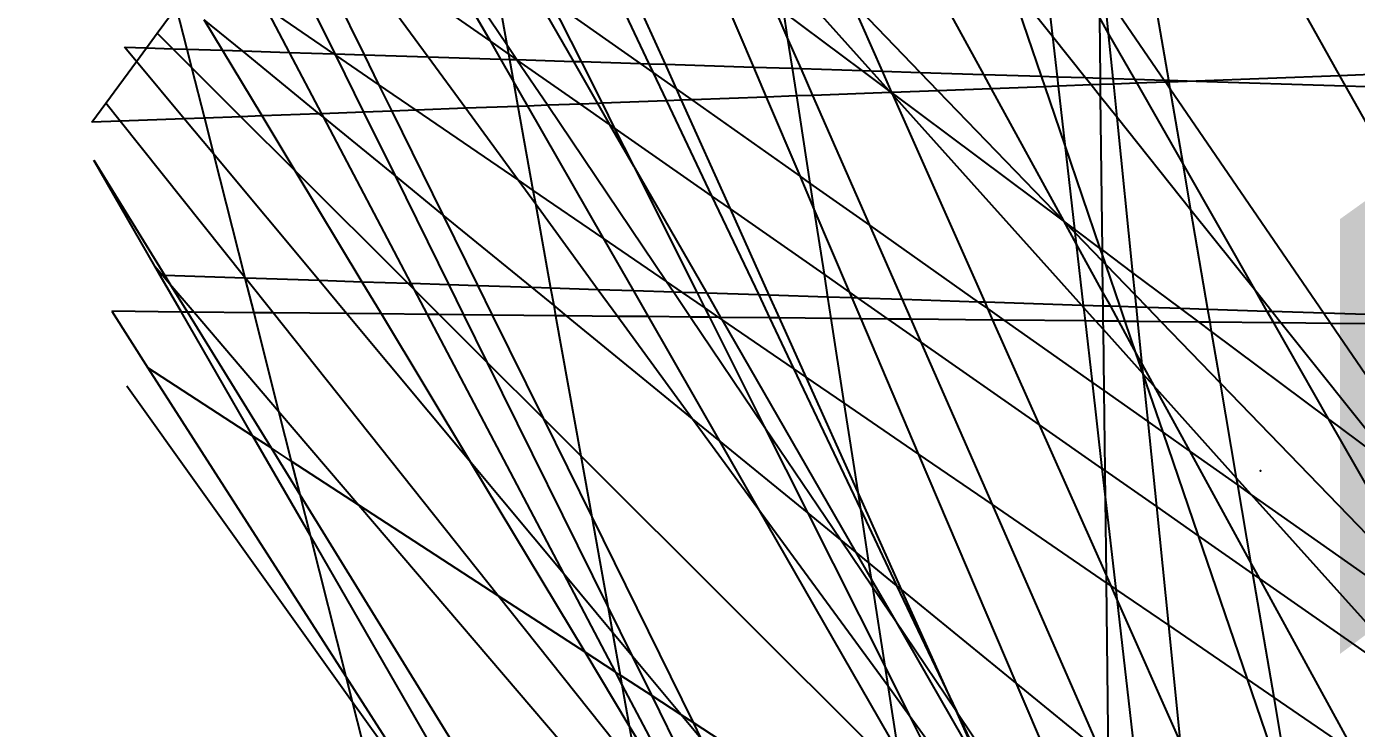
# Model space of a CAD drawing. Header units: metres. Extents: x 0 to 1324930, y 0 to 1631912.
# Drawn here: x 253720.43 to 253725.97, y 1630721.11 to 1630724.03 of the extents above; entities that cross this region are included whole.
import ezdxf
from ezdxf.enums import TextEntityAlignment as Align

# ---------------------------------------------------------------- set-up
doc = ezdxf.new("R2010")
doc.units = ezdxf.units.M
doc.header["$MEASUREMENT"] = 0
doc.layers.add('limites_parcelles', color=7, linetype='Continuous')
doc.layers.add('toponymie', color=7, linetype='Continuous')
for name, color, linetype, lineweight in [('Numero_TF', 7, 'Continuous', 0), ('TopoAlt', 3, 'Continuous', 0), ('TopoMat', 4, 'Continuous', 0)]:
    doc.layers.add(name, color=color, linetype=linetype, lineweight=lineweight)
doc.styles.get("Standard").update_dxf_attribs({"font": 'txt.shx'})
doc.styles.add('Style-Arial', font='arial.ttf')

# ---------------------------------------------------------------- blocks, each defined once
blk = doc.blocks.new('TCPOINT_108')
at = {"color": 0}
blk.add_point((0, 0), dxfattribs=at)
at = {"layer": 'TopoAlt'}
blk.add_attdef('ALT', text='', height=0.00762, dxfattribs=at).set_placement((0.00254, -0.00254), align=Align.TOP_LEFT)
at = {"layer": 'TopoMat'}
blk.add_attdef('MAT', (0.00254, 0.00254), '', height=0.01524, dxfattribs=at)

msp = doc.modelspace()

# ---------------------------------------------------------------- linework, layer by layer
at = {"layer": 'limites_parcelles'}
for p, q in [((253721.71733, 1630723.91977), (253721.49138, 1630724.37766)), ((253721.61416, 1630724.36987), (253721.83769, 1630723.91596)), ((253721.77386, 1630724.35974), (253722.10419, 1630723.90754)), ((253722.36192, 1630723.97376), (253721.81332, 1630724.35723)), ((253722.15456, 1630724.33559), (253722.36192, 1630723.97376)), ((253722.1783, 1630724.33408), (253722.43145, 1630723.95852)), ((253722.36677, 1630724.31823), (253722.43145, 1630723.95852)), ((253722.8262, 1630724.29298), (253723.0229, 1630723.87851)), ((253723.09112, 1630723.87636), (253722.90603, 1630724.28792)), ((253723.2874, 1630724.26373), (253723.45741, 1630723.86479)), ((253723.94756, 1630723.8493), (253723.59339, 1630724.24432)), ((253722.52586, 1630724.20592), (253722.70844, 1630723.88845)), ((253724.21133, 1630724.20512), (253724.41406, 1630723.83456)), ((253724.65595, 1630723.82691), (253724.53384, 1630724.18466)), ((253724.70183, 1630723.99145), (253724.54847, 1630724.18373)), ((253724.68082, 1630724.17534), (253724.70183, 1630723.99145)), ((253720.97755, 1630724.00541), (253721.0567, 1630724.1131)), ((253721.0567, 1630724.1131), (253721.10077, 1630723.93925)), ((253721.42591, 1630724.11619), (253721.52606, 1630723.92581)), ((253721.71247, 1630723.91992), (253721.42591, 1630724.11619)), ((253722.61117, 1630724.14569), (253722.74078, 1630723.88743)), ((253722.98809, 1630723.87961), (253722.61117, 1630724.14569)), ((253723.59854, 1630723.98983), (253723.53786, 1630724.12828)), ((253723.99406, 1630723.84783), (253723.86481, 1630724.13888)), ((253723.86481, 1630724.13888), (253724.15076, 1630723.84288)), ((253724.93514, 1630724.00451), (253724.91934, 1630724.1602)), ((253724.92785, 1630724.15967), (253725.16639, 1630723.81079)), ((253725.18515, 1630723.81019), (253725.12772, 1630724.14699)), ((253721.24946, 1630723.93455), (253721.17319, 1630724.06128)), ((253721.33144, 1630723.93196), (253721.17319, 1630724.06128)), ((253723.58226, 1630724.09511), (253723.59854, 1630723.98983)), ((253723.90969, 1630723.85049), (253723.58226, 1630724.09511)), ((253724.90095, 1630723.81917), (253724.89796, 1630724.0697)), ((253724.93514, 1630724.00451), (253724.89796, 1630724.0697)), ((253725.73816, 1630724.10826), (253725.89551, 1630723.82878)), ((253720.93282, 1630723.94456), (253720.97755, 1630724.00541)), ((253721.04199, 1630723.94111), (253720.97755, 1630724.00541)), ((253724.95412, 1630723.81749), (253724.93514, 1630724.00451)), ((253725.04341, 1630723.81467), (253724.93514, 1630724.00451)), ((253720.89106, 1630723.88774), (253720.8413, 1630723.94745)), ((253720.8413, 1630723.94745), (253720.93282, 1630723.94456)), ((253720.89106, 1630723.88774), (253720.93282, 1630723.94456)), ((253720.93282, 1630723.94456), (253721.04199, 1630723.94111)), ((253722.36192, 1630723.97376), (253722.40532, 1630723.89803)), ((253722.43831, 1630723.92036), (253722.36192, 1630723.97376)), ((253722.43145, 1630723.95852), (253722.43831, 1630723.92036)), ((253722.43145, 1630723.95852), (253722.47368, 1630723.89587)), ((253723.59854, 1630723.98983), (253723.61867, 1630723.85969)), ((253723.6561, 1630723.85851), (253723.59854, 1630723.98983)), ((253724.70183, 1630723.99145), (253724.72085, 1630723.82486)), ((253724.83764, 1630723.82117), (253724.70183, 1630723.99145)), ((253721.12004, 1630723.86322), (253721.04199, 1630723.94111)), ((253721.04199, 1630723.94111), (253721.10077, 1630723.93925)), ((253721.10077, 1630723.93925), (253721.12004, 1630723.86322)), ((253721.10077, 1630723.93925), (253721.24946, 1630723.93455)), ((253721.4137, 1630723.66165), (253721.24946, 1630723.93455)), ((253721.24946, 1630723.93455), (253721.33144, 1630723.93196)), ((253721.65136, 1630723.67051), (253721.33144, 1630723.93196)), ((253721.33144, 1630723.93196), (253721.52606, 1630723.92581)), ((253721.52606, 1630723.92581), (253721.6602, 1630723.67084)), ((253721.52606, 1630723.92581), (253721.71247, 1630723.91992)), ((253721.71969, 1630723.91497), (253721.71247, 1630723.91992)), ((253721.71247, 1630723.91992), (253721.71733, 1630723.91977)), ((253721.71969, 1630723.91497), (253721.71733, 1630723.91977)), ((253721.71733, 1630723.91977), (253721.83769, 1630723.91596)), ((253721.83691, 1630723.67743), (253721.71969, 1630723.91497)), ((253721.89848, 1630723.79252), (253721.71969, 1630723.91497)), ((253721.83769, 1630723.91596), (253721.89848, 1630723.79252)), ((253721.83769, 1630723.91596), (253722.10419, 1630723.90754)), ((253722.10419, 1630723.90754), (253722.26074, 1630723.69324)), ((253722.10419, 1630723.90754), (253722.40532, 1630723.89803)), ((253722.40532, 1630723.89803), (253722.45925, 1630723.80393)), ((253722.40532, 1630723.89803), (253722.44254, 1630723.89685)), ((253722.43831, 1630723.92036), (253722.44254, 1630723.89685)), ((253722.47334, 1630723.89588), (253722.43831, 1630723.92036)), ((253722.44254, 1630723.89685), (253722.45925, 1630723.80393)), ((253722.44254, 1630723.89685), (253722.47334, 1630723.89588)), ((253722.47397, 1630723.89543), (253722.47334, 1630723.89588)), ((253722.47334, 1630723.89588), (253722.47368, 1630723.89587)), ((253722.47368, 1630723.89587), (253722.47397, 1630723.89543)), ((253722.47368, 1630723.89587), (253722.70844, 1630723.88845)), ((253722.47397, 1630723.89543), (253722.6017, 1630723.70595)), ((253722.73779, 1630723.71103), (253722.47397, 1630723.89543)), ((253722.70844, 1630723.88845), (253722.80895, 1630723.71368)), ((253722.70844, 1630723.88845), (253722.74078, 1630723.88743)), ((253720.76399, 1630723.71484), (253720.89106, 1630723.88774)), ((253721.08956, 1630723.64956), (253720.89106, 1630723.88774)), ((253721.12004, 1630723.86322), (253721.1734, 1630723.65269)), ((253721.32532, 1630723.65835), (253721.12004, 1630723.86322)), ((253722.74078, 1630723.88743), (253722.82762, 1630723.71438)), ((253722.74078, 1630723.88743), (253722.98809, 1630723.87961)), ((253723.03965, 1630723.84321), (253722.98809, 1630723.87961)), ((253722.98809, 1630723.87961), (253723.0229, 1630723.87851)), ((253723.0229, 1630723.87851), (253723.03965, 1630723.84321)), ((253723.0229, 1630723.87851), (253723.09112, 1630723.87636)), ((253723.03965, 1630723.84321), (253723.09605, 1630723.72438)), ((253723.1369, 1630723.77457), (253723.03965, 1630723.84321)), ((253723.1369, 1630723.77457), (253723.09112, 1630723.87636)), ((253723.09112, 1630723.87636), (253723.45741, 1630723.86479)), ((253723.45741, 1630723.86479), (253723.51066, 1630723.73985)), ((253723.45741, 1630723.86479), (253723.61867, 1630723.85969)), ((253723.61867, 1630723.85969), (253723.63647, 1630723.74454)), ((253723.61867, 1630723.85969), (253723.6561, 1630723.85851)), ((253723.70493, 1630723.74709), (253723.6561, 1630723.85851)), ((253723.6561, 1630723.85851), (253723.90969, 1630723.85049)), ((253724.02115, 1630723.76723), (253723.90969, 1630723.85049)), ((253723.90969, 1630723.85049), (253723.94756, 1630723.8493)), ((253724.02115, 1630723.76723), (253723.94756, 1630723.8493)), ((253723.94756, 1630723.8493), (253723.99406, 1630723.84783)), ((253724.03336, 1630723.75934), (253723.99406, 1630723.84783)), ((253723.99406, 1630723.84783), (253724.15076, 1630723.84288)), ((253724.15076, 1630723.84288), (253724.22457, 1630723.76647)), ((253724.15076, 1630723.84288), (253724.41406, 1630723.83456)), ((253724.41406, 1630723.83456), (253724.44677, 1630723.77475)), ((253724.41406, 1630723.83456), (253724.65595, 1630723.82691)), ((253726.36582, 1630723.84631), (253725.89551, 1630723.82878)), ((253721.89848, 1630723.79252), (253721.95302, 1630723.68176)), ((253722.05466, 1630723.68555), (253721.89848, 1630723.79252)), ((253722.45925, 1630723.80393), (253722.4777, 1630723.70133)), ((253722.45925, 1630723.80393), (253722.51721, 1630723.7028)), ((253724.6709, 1630723.78311), (253724.44677, 1630723.77475)), ((253724.6709, 1630723.78311), (253724.65595, 1630723.82691)), ((253724.65595, 1630723.82691), (253724.72085, 1630723.82486)), ((253724.72539, 1630723.78514), (253724.6709, 1630723.78311)), ((253724.75314, 1630723.54216), (253724.6709, 1630723.78311)), ((253724.72085, 1630723.82486), (253724.72539, 1630723.78514)), ((253724.72085, 1630723.82486), (253724.83764, 1630723.82117)), ((253724.8623, 1630723.79025), (253724.72539, 1630723.78514)), ((253724.72539, 1630723.78514), (253724.75314, 1630723.54216)), ((253724.8623, 1630723.79025), (253724.83764, 1630723.82117)), ((253724.83764, 1630723.82117), (253724.90095, 1630723.81917)), ((253724.90128, 1630723.7917), (253724.8623, 1630723.79025)), ((253724.90189, 1630723.74061), (253724.8623, 1630723.79025)), ((253724.90128, 1630723.7917), (253724.90095, 1630723.81917)), ((253724.90095, 1630723.81917), (253724.95412, 1630723.81749)), ((253724.95652, 1630723.79376), (253724.90128, 1630723.7917)), ((253724.90189, 1630723.74061), (253724.90128, 1630723.7917)), ((253724.95652, 1630723.79376), (253724.95412, 1630723.81749)), ((253724.95412, 1630723.81749), (253725.04341, 1630723.81467)), ((253725.05328, 1630723.79737), (253724.95652, 1630723.79376)), ((253724.97067, 1630723.65438), (253724.95652, 1630723.79376)), ((253725.05328, 1630723.79737), (253725.04341, 1630723.81467)), ((253725.04341, 1630723.81467), (253725.16639, 1630723.81079)), ((253725.17253, 1630723.80182), (253725.05328, 1630723.79737)), ((253725.24449, 1630723.46213), (253725.05328, 1630723.79737)), ((253725.16639, 1630723.81079), (253725.17253, 1630723.80182)), ((253725.16639, 1630723.81079), (253725.18515, 1630723.81019)), ((253725.18649, 1630723.80234), (253725.17253, 1630723.80182)), ((253725.17253, 1630723.80182), (253725.19124, 1630723.77444)), ((253725.18649, 1630723.80234), (253725.18515, 1630723.81019)), ((253725.18515, 1630723.81019), (253725.29992, 1630723.80657)), ((253725.29992, 1630723.80657), (253725.18649, 1630723.80234)), ((253725.19124, 1630723.77444), (253725.18649, 1630723.80234)), ((253725.89551, 1630723.82878), (253725.29992, 1630723.80657)), ((253725.29992, 1630723.80657), (253725.91903, 1630723.787)), ((253725.89551, 1630723.82878), (253725.91903, 1630723.787)), ((253725.91903, 1630723.787), (253726.46363, 1630722.81971)), ((253725.91903, 1630723.787), (253726.41252, 1630723.77141)), ((253723.09605, 1630723.72438), (253722.82762, 1630723.71438)), ((253723.15842, 1630723.72671), (253723.09605, 1630723.72438)), ((253723.09605, 1630723.72438), (253723.28339, 1630723.32965)), ((253723.15842, 1630723.72671), (253723.1369, 1630723.77457)), ((253723.20236, 1630723.72835), (253723.1369, 1630723.77457)), ((253723.20236, 1630723.72835), (253723.15842, 1630723.72671)), ((253723.36156, 1630723.275), (253723.15842, 1630723.72671)), ((253723.51066, 1630723.73985), (253723.20236, 1630723.72835)), ((253723.65032, 1630723.41212), (253723.20236, 1630723.72835)), ((253723.63647, 1630723.74454), (253723.51066, 1630723.73985)), ((253723.51066, 1630723.73985), (253723.65032, 1630723.41212)), ((253723.70493, 1630723.74709), (253723.63647, 1630723.74454)), ((253723.63647, 1630723.74454), (253723.69248, 1630723.38236)), ((253724.02839, 1630723.75915), (253723.70493, 1630723.74709)), ((253723.942, 1630723.20622), (253723.70493, 1630723.74709)), ((253724.02839, 1630723.75915), (253724.02115, 1630723.76723)), ((253724.03179, 1630723.75928), (253724.02115, 1630723.76723)), ((253724.03179, 1630723.75928), (253724.02839, 1630723.75915)), ((253724.0384, 1630723.74799), (253724.02839, 1630723.75915)), ((253724.03336, 1630723.75934), (253724.03179, 1630723.75928)), ((253724.03417, 1630723.7575), (253724.03179, 1630723.75928)), ((253724.22457, 1630723.76647), (253724.03336, 1630723.75934)), ((253724.03417, 1630723.7575), (253724.03336, 1630723.75934)), ((253724.0384, 1630723.74799), (253724.03417, 1630723.7575)), ((253724.74793, 1630723.22428), (253724.03417, 1630723.7575)), ((253724.42118, 1630722.88601), (253724.0384, 1630723.74799)), ((253724.82295, 1630722.87297), (253724.0384, 1630723.74799)), ((253724.44677, 1630723.77475), (253724.22457, 1630723.76647)), ((253724.22457, 1630723.76647), (253724.7474, 1630723.22526)), ((253724.44677, 1630723.77475), (253724.7474, 1630723.22526)), ((253724.90951, 1630723.10357), (253724.90189, 1630723.74061)), ((253724.97067, 1630723.65438), (253724.90189, 1630723.74061)), ((253725.24449, 1630723.46213), (253725.19124, 1630723.77444)), ((253725.19124, 1630723.77444), (253725.82997, 1630722.84028)), ((253720.70548, 1630723.63524), (253720.76399, 1630723.71484)), ((253720.82384, 1630723.63965), (253720.76399, 1630723.71484)), ((253721.65136, 1630723.67051), (253721.4137, 1630723.66165)), ((253721.6602, 1630723.67084), (253721.65136, 1630723.67051)), ((253721.66716, 1630723.6576), (253721.65136, 1630723.67051)), ((253721.83691, 1630723.67743), (253721.6602, 1630723.67084)), ((253721.6602, 1630723.67084), (253721.66716, 1630723.6576)), ((253721.95302, 1630723.68176), (253721.83691, 1630723.67743)), ((253721.96802, 1630723.41173), (253721.83691, 1630723.67743)), ((253722.05466, 1630723.68555), (253721.95302, 1630723.68176)), ((253721.95302, 1630723.68176), (253722.16546, 1630723.25038)), ((253722.26074, 1630723.69324), (253722.05466, 1630723.68555)), ((253722.47831, 1630723.39539), (253722.05466, 1630723.68555)), ((253722.4777, 1630723.70133), (253722.26074, 1630723.69324)), ((253722.26074, 1630723.69324), (253722.47831, 1630723.39539)), ((253722.51721, 1630723.7028), (253722.4777, 1630723.70133)), ((253722.4777, 1630723.70133), (253722.54035, 1630723.3529)), ((253722.6017, 1630723.70595), (253722.51721, 1630723.7028)), ((253722.51721, 1630723.7028), (253722.83235, 1630723.1529)), ((253722.73779, 1630723.71103), (253722.6017, 1630723.70595)), ((253722.6017, 1630723.70595), (253723.09639, 1630722.97206)), ((253722.80895, 1630723.71368), (253722.73779, 1630723.71103)), ((253722.85934, 1630723.62606), (253722.73779, 1630723.71103)), ((253722.82762, 1630723.71438), (253722.80895, 1630723.71368)), ((253722.80895, 1630723.71368), (253722.85934, 1630723.62606)), ((253722.82762, 1630723.71438), (253722.87876, 1630723.61249)), ((253720.82384, 1630723.63965), (253720.70548, 1630723.63524)), ((253721.08956, 1630723.64956), (253720.82384, 1630723.63965)), ((253721.34158, 1630722.98922), (253720.82384, 1630723.63965)), ((253721.1734, 1630723.65269), (253721.08956, 1630723.64956)), ((253721.21119, 1630723.50363), (253721.08956, 1630723.64956)), ((253721.32532, 1630723.65835), (253721.1734, 1630723.65269)), ((253721.1734, 1630723.65269), (253721.21119, 1630723.50363)), ((253721.4137, 1630723.66165), (253721.32532, 1630723.65835)), ((253721.55158, 1630723.43256), (253721.32532, 1630723.65835)), ((253721.55158, 1630723.43256), (253721.4137, 1630723.66165)), ((253721.66716, 1630723.6576), (253722.03228, 1630722.96355)), ((253721.96802, 1630723.41173), (253721.66716, 1630723.6576)), ((253722.85934, 1630723.62606), (253722.95826, 1630723.45406)), ((253722.87876, 1630723.61249), (253722.85934, 1630723.62606)), ((253722.87876, 1630723.61249), (253722.95826, 1630723.45406)), ((253723.28339, 1630723.32965), (253722.87876, 1630723.61249)), ((253725.03616, 1630723.00896), (253724.97067, 1630723.65438)), ((253725.27725, 1630723.26998), (253724.97067, 1630723.65438)), ((253721.21119, 1630723.50363), (253721.34158, 1630722.98922)), ((253721.65099, 1630722.97593), (253721.21119, 1630723.50363)), ((253724.75314, 1630723.54216), (253724.79332, 1630723.19037)), ((253724.90057, 1630723.11025), (253724.75314, 1630723.54216)), ((253720.96809, 1630723.03587), (253720.71376, 1630723.47708)), ((253720.71376, 1630723.47708), (253721.00954, 1630722.99675)), ((253722.95826, 1630723.45406), (253723.22382, 1630722.92487)), ((253722.95826, 1630723.45406), (253723.26334, 1630722.92359)), ((253725.27725, 1630723.26998), (253725.24449, 1630723.46213)), ((253725.54696, 1630722.93181), (253725.24449, 1630723.46213)), ((253721.82989, 1630722.97012), (253721.55158, 1630723.43256)), ((253722.02119, 1630722.96391), (253721.55158, 1630723.43256)), ((253722.19174, 1630722.95838), (253721.96802, 1630723.41173)), ((253722.16546, 1630723.25038), (253721.96802, 1630723.41173)), ((253722.47831, 1630723.39539), (253722.55047, 1630723.29661)), ((253722.54035, 1630723.3529), (253722.47831, 1630723.39539)), ((253723.65032, 1630723.41212), (253723.70927, 1630723.27378)), ((253723.69248, 1630723.38236), (253723.65032, 1630723.41212)), ((253722.54035, 1630723.3529), (253722.55047, 1630723.29661)), ((253722.83235, 1630723.1529), (253722.54035, 1630723.3529)), ((253723.69248, 1630723.38236), (253723.70927, 1630723.27378)), ((253723.942, 1630723.20622), (253723.69248, 1630723.38236)), ((253722.55047, 1630723.29661), (253722.61375, 1630722.94468)), ((253722.55047, 1630723.29661), (253722.81226, 1630722.93823)), ((253723.28339, 1630723.32965), (253723.47943, 1630722.91658)), ((253723.36156, 1630723.275), (253723.28339, 1630723.32965)), ((253722.16546, 1630723.25038), (253722.31117, 1630722.9545)), ((253722.53647, 1630722.94719), (253722.16546, 1630723.25038)), ((253723.5234, 1630722.91515), (253723.36156, 1630723.275)), ((253723.7512, 1630723.00264), (253723.36156, 1630723.275)), ((253723.70927, 1630723.27378), (253723.7512, 1630723.00264)), ((253723.70927, 1630723.27378), (253723.85605, 1630722.92935)), ((253724.7474, 1630723.22526), (253724.74793, 1630723.22428)), ((253724.7474, 1630723.22526), (253724.74941, 1630723.22318)), ((253724.74793, 1630723.22428), (253724.80041, 1630723.12836)), ((253724.74941, 1630723.22318), (253724.74793, 1630723.22428)), ((253725.34785, 1630722.85593), (253725.27725, 1630723.26998)), ((253725.54696, 1630722.93181), (253725.27725, 1630723.26998)), ((253724.07745, 1630722.89717), (253723.942, 1630723.20622)), ((253724.39435, 1630722.88688), (253723.942, 1630723.20622)), ((253724.74941, 1630723.22318), (253724.79496, 1630723.17602)), ((253724.79332, 1630723.19037), (253724.74941, 1630723.22318)), ((253724.79332, 1630723.19037), (253724.79496, 1630723.17602)), ((253724.90057, 1630723.11025), (253724.79332, 1630723.19037)), ((253724.79496, 1630723.17602), (253724.80041, 1630723.12836)), ((253724.79496, 1630723.17602), (253724.91007, 1630723.05686)), ((253722.83235, 1630723.1529), (253722.95809, 1630722.9335)), ((253723.09639, 1630722.97206), (253722.83235, 1630723.1529)), ((253724.80041, 1630723.12836), (253724.8296, 1630722.87275)), ((253724.80041, 1630723.12836), (253724.91165, 1630722.92502)), ((253724.90975, 1630723.08334), (253724.90057, 1630723.11025)), ((253724.90951, 1630723.10357), (253724.90057, 1630723.11025)), ((253724.90975, 1630723.08334), (253724.90951, 1630723.10357)), ((253725.03616, 1630723.00896), (253724.90951, 1630723.10357)), ((253724.91007, 1630723.05686), (253724.90975, 1630723.08334)), ((253724.92356, 1630723.0429), (253724.90975, 1630723.08334)), ((253720.99028, 1630722.99738), (253720.96809, 1630723.03587)), ((253720.96809, 1630723.03587), (253721.00126, 1630722.99702)), ((253724.91165, 1630722.92502), (253724.91007, 1630723.05686)), ((253724.91007, 1630723.05686), (253724.92356, 1630723.0429)), ((253724.98334, 1630722.86776), (253724.92356, 1630723.0429)), ((253724.92356, 1630723.0429), (253725.04552, 1630722.91664)), ((253725.04552, 1630722.91664), (253725.03616, 1630723.00896)), ((253725.23614, 1630722.85955), (253725.03616, 1630723.00896)), ((253721.07785, 1630722.84547), (253720.99028, 1630722.99738)), ((253721.00126, 1630722.99702), (253720.99028, 1630722.99738)), ((253721.00126, 1630722.99702), (253721.03038, 1630722.96291)), ((253721.00954, 1630722.99675), (253721.00126, 1630722.99702)), ((253721.00954, 1630722.99675), (253721.03038, 1630722.96291)), ((253721.34241, 1630722.98595), (253721.00954, 1630722.99675)), ((253721.03038, 1630722.96291), (253721.10285, 1630722.84522)), ((253721.03038, 1630722.96291), (253721.13108, 1630722.84494)), ((253721.34158, 1630722.98922), (253721.34241, 1630722.98595)), ((253721.34423, 1630722.98589), (253721.34158, 1630722.98922)), ((253721.34241, 1630722.98595), (253721.37878, 1630722.84248)), ((253721.34423, 1630722.98589), (253721.34241, 1630722.98595)), ((253721.45902, 1630722.84168), (253721.34423, 1630722.98589)), ((253721.65099, 1630722.97593), (253721.34423, 1630722.98589)), ((253721.76542, 1630722.83863), (253721.65099, 1630722.97593)), ((253721.82989, 1630722.97012), (253721.65099, 1630722.97593)), ((253721.90989, 1630722.8372), (253721.82989, 1630722.97012)), ((253722.02119, 1630722.96391), (253721.82989, 1630722.97012)), ((253722.04415, 1630722.941), (253722.02119, 1630722.96391)), ((253722.03228, 1630722.96355), (253722.02119, 1630722.96391)), ((253722.03228, 1630722.96355), (253722.04415, 1630722.941)), ((253722.19174, 1630722.95838), (253722.03228, 1630722.96355)), ((253722.25322, 1630722.83379), (253722.19174, 1630722.95838)), ((253722.31117, 1630722.9545), (253722.19174, 1630722.95838)), ((253722.31117, 1630722.9545), (253722.37119, 1630722.83261)), ((253722.53647, 1630722.94719), (253722.31117, 1630722.9545)), ((253723.09639, 1630722.97206), (253723.12606, 1630722.92805)), ((253723.16237, 1630722.92687), (253723.09639, 1630722.97206)), ((253723.7512, 1630723.00264), (253723.76595, 1630722.90728)), ((253723.85605, 1630722.92935), (253723.7512, 1630723.00264)), ((253722.04415, 1630722.941), (253722.09975, 1630722.83531)), ((253722.15056, 1630722.83481), (253722.04415, 1630722.941)), ((253722.62653, 1630722.87358), (253722.53647, 1630722.94719)), ((253722.61375, 1630722.94468), (253722.53647, 1630722.94719)), ((253722.61375, 1630722.94468), (253722.62653, 1630722.87358)), ((253722.81226, 1630722.93823), (253722.61375, 1630722.94468)), ((253722.81226, 1630722.93823), (253722.89321, 1630722.82742)), ((253722.95809, 1630722.9335), (253722.81226, 1630722.93823)), ((253722.95809, 1630722.9335), (253723.0196, 1630722.82617)), ((253723.12606, 1630722.92805), (253722.95809, 1630722.9335)), ((253723.12606, 1630722.92805), (253723.19591, 1630722.82441)), ((253723.16237, 1630722.92687), (253723.12606, 1630722.92805)), ((253723.25449, 1630722.86378), (253723.16237, 1630722.92687)), ((253723.22382, 1630722.92487), (253723.16237, 1630722.92687)), ((253723.22382, 1630722.92487), (253723.25449, 1630722.86378)), ((253723.26334, 1630722.92359), (253723.22382, 1630722.92487)), ((253723.26334, 1630722.92359), (253723.32109, 1630722.82317)), ((253723.47943, 1630722.91658), (253723.26334, 1630722.92359)), ((253723.47943, 1630722.91658), (253723.52472, 1630722.82115)), ((253723.5234, 1630722.91515), (253723.47943, 1630722.91658)), ((253723.56586, 1630722.82074), (253723.5234, 1630722.91515)), ((253723.76595, 1630722.90728), (253723.5234, 1630722.91515)), ((253723.76595, 1630722.90728), (253723.77966, 1630722.81861)), ((253723.86685, 1630722.904), (253723.76595, 1630722.90728)), ((253723.85605, 1630722.92935), (253723.86685, 1630722.904)), ((253723.89356, 1630722.90313), (253723.85605, 1630722.92935)), ((253723.86685, 1630722.904), (253723.90377, 1630722.81738)), ((253723.89356, 1630722.90313), (253723.86685, 1630722.904)), ((253724.01786, 1630722.81624), (253723.89356, 1630722.90313)), ((253724.07745, 1630722.89717), (253723.89356, 1630722.90313)), ((253724.11333, 1630722.8153), (253724.07745, 1630722.89717)), ((253724.39435, 1630722.88688), (253724.07745, 1630722.89717)), ((253724.91231, 1630722.87007), (253724.91165, 1630722.92502)), ((253724.91165, 1630722.92502), (253724.94225, 1630722.86909)), ((253725.0507, 1630722.86557), (253725.04552, 1630722.91664)), ((253725.04552, 1630722.91664), (253725.09629, 1630722.86409)), ((253725.59482, 1630722.84791), (253725.54696, 1630722.93181)), ((253725.61439, 1630722.84728), (253725.54696, 1630722.93181)), ((253721.07785, 1630722.84547), (253720.78847, 1630722.84835)), ((253720.78847, 1630722.84835), (253720.93896, 1630722.61358)), ((253721.37536, 1630722.32936), (253721.07785, 1630722.84547)), ((253721.10285, 1630722.84522), (253721.07785, 1630722.84547)), ((253721.10285, 1630722.84522), (253721.45074, 1630722.28026)), ((253721.13108, 1630722.84494), (253721.10285, 1630722.84522)), ((253721.13108, 1630722.84494), (253721.4825, 1630722.43327)), ((253721.37878, 1630722.84248), (253721.13108, 1630722.84494)), ((253721.37878, 1630722.84248), (253721.4825, 1630722.43327)), ((253721.45902, 1630722.84168), (253721.37878, 1630722.84248)), ((253722.39586, 1630721.66472), (253721.45902, 1630722.84168)), ((253721.76542, 1630722.83863), (253721.45902, 1630722.84168)), ((253722.28221, 1630722.21856), (253721.76542, 1630722.83863)), ((253721.90989, 1630722.8372), (253721.76542, 1630722.83863)), ((253722.28221, 1630722.21856), (253721.90989, 1630722.8372)), ((253722.09975, 1630722.83531), (253721.90989, 1630722.8372)), ((253722.62653, 1630722.87358), (253722.63437, 1630722.83)), ((253722.68043, 1630722.82954), (253722.62653, 1630722.87358)), ((253723.25449, 1630722.86378), (253723.27463, 1630722.82363)), ((253723.31366, 1630722.82324), (253723.25449, 1630722.86378)), ((253724.43287, 1630722.85969), (253724.39435, 1630722.88688)), ((253724.42118, 1630722.88601), (253724.39435, 1630722.88688)), ((253724.43287, 1630722.85969), (253724.42118, 1630722.88601)), ((253724.82295, 1630722.87297), (253724.42118, 1630722.88601)), ((253724.45409, 1630722.81191), (253724.43287, 1630722.85969)), ((253724.50122, 1630722.81144), (253724.43287, 1630722.85969)), ((253724.83054, 1630722.86449), (253724.82295, 1630722.87297)), ((253724.8296, 1630722.87275), (253724.82295, 1630722.87297)), ((253724.8296, 1630722.87275), (253724.83054, 1630722.86449)), ((253724.91231, 1630722.87007), (253724.8296, 1630722.87275)), ((253724.83054, 1630722.86449), (253724.83698, 1630722.8081)), ((253724.8815, 1630722.80766), (253724.83054, 1630722.86449)), ((253724.91306, 1630722.80735), (253724.91231, 1630722.87007)), ((253724.94225, 1630722.86909), (253724.91231, 1630722.87007)), ((253724.94225, 1630722.86909), (253724.97637, 1630722.80672)), ((253724.98334, 1630722.86776), (253724.94225, 1630722.86909)), ((253725.00427, 1630722.80644), (253724.98334, 1630722.86776)), ((253725.0507, 1630722.86557), (253724.98334, 1630722.86776)), ((253725.05676, 1630722.80592), (253725.0507, 1630722.86557)), ((253725.09629, 1630722.86409), (253725.0507, 1630722.86557)), ((253725.09629, 1630722.86409), (253725.15342, 1630722.80496)), ((253725.23614, 1630722.85955), (253725.09629, 1630722.86409)), ((253725.31133, 1630722.80339), (253725.23614, 1630722.85955)), ((253725.34785, 1630722.85593), (253725.23614, 1630722.85955)), ((253725.35688, 1630722.80293), (253725.34785, 1630722.85593)), ((253725.59482, 1630722.84791), (253725.34785, 1630722.85593)), ((253725.62197, 1630722.8003), (253725.59482, 1630722.84791)), ((253725.61439, 1630722.84728), (253725.59482, 1630722.84791)), ((253725.65209, 1630722.8), (253725.61439, 1630722.84728)), ((253725.82997, 1630722.84028), (253725.61439, 1630722.84728)), ((253725.82997, 1630722.84028), (253725.85892, 1630722.79794)), ((253726.46363, 1630722.81971), (253725.82997, 1630722.84028)), ((253722.09975, 1630722.83531), (253722.66725, 1630721.75656)), ((253722.15056, 1630722.83481), (253722.09975, 1630722.83531)), ((253722.35183, 1630722.63394), (253722.15056, 1630722.83481)), ((253722.25322, 1630722.83379), (253722.15056, 1630722.83481)), ((253722.35183, 1630722.63394), (253722.25322, 1630722.83379)), ((253722.37119, 1630722.83261), (253722.25322, 1630722.83379)), ((253722.37119, 1630722.83261), (253722.58229, 1630722.40395)), ((253722.63437, 1630722.83), (253722.37119, 1630722.83261)), ((253722.63437, 1630722.83), (253722.73912, 1630722.24744)), ((253722.68043, 1630722.82954), (253722.63437, 1630722.83)), ((253723.20454, 1630722.40122), (253722.68043, 1630722.82954)), ((253722.89321, 1630722.82742), (253722.68043, 1630722.82954)), ((253722.89321, 1630722.82742), (253723.20454, 1630722.40122)), ((253723.0196, 1630722.82617), (253722.89321, 1630722.82742)), ((253723.0196, 1630722.82617), (253723.31475, 1630722.31116)), ((253723.19591, 1630722.82441), (253723.0196, 1630722.82617)), ((253723.19591, 1630722.82441), (253723.50246, 1630722.36964)), ((253723.27463, 1630722.82363), (253723.19591, 1630722.82441)), ((253723.27463, 1630722.82363), (253723.50246, 1630722.36964)), ((253723.31366, 1630722.82324), (253723.27463, 1630722.82363)), ((253723.32585, 1630722.8149), (253723.31366, 1630722.82324)), ((253723.32109, 1630722.82317), (253723.31366, 1630722.82324)), ((253723.32109, 1630722.82317), (253723.32585, 1630722.8149)), ((253723.52472, 1630722.82115), (253723.32109, 1630722.82317)), ((253723.32585, 1630722.8149), (253723.88229, 1630721.84736)), ((253723.62489, 1630722.61009), (253723.32585, 1630722.8149)), ((253723.52472, 1630722.82115), (253723.62489, 1630722.61009)), ((253723.56586, 1630722.82074), (253723.52472, 1630722.82115)), ((253723.67648, 1630722.57474), (253723.56586, 1630722.82074)), ((253723.77966, 1630722.81861), (253723.56586, 1630722.82074)), ((253723.77966, 1630722.81861), (253723.83406, 1630722.46682)), ((253723.90377, 1630722.81738), (253723.77966, 1630722.81861)), ((253723.90377, 1630722.81738), (253724.14347, 1630722.2549)), ((253724.01786, 1630722.81624), (253723.90377, 1630722.81738)), ((253724.1549, 1630722.72045), (253724.01786, 1630722.81624)), ((253724.11333, 1630722.8153), (253724.01786, 1630722.81624)), ((253724.1549, 1630722.72045), (253724.11333, 1630722.8153)), ((253724.45409, 1630722.81191), (253724.11333, 1630722.8153)), ((253724.64766, 1630722.37601), (253724.45409, 1630722.81191)), ((253724.50122, 1630722.81144), (253724.45409, 1630722.81191)), ((253724.86602, 1630722.55391), (253724.50122, 1630722.81144)), ((253724.83698, 1630722.8081), (253724.50122, 1630722.81144)), ((253724.83698, 1630722.8081), (253724.86602, 1630722.55391)), ((253724.8815, 1630722.80766), (253724.83698, 1630722.8081)), ((253724.91348, 1630722.772), (253724.8815, 1630722.80766)), ((253724.91306, 1630722.80735), (253724.8815, 1630722.80766)), ((253724.91348, 1630722.772), (253724.91306, 1630722.80735)), ((253724.97637, 1630722.80672), (253724.91306, 1630722.80735)), ((253724.97637, 1630722.80672), (253725.05029, 1630722.6716)), ((253725.00427, 1630722.80644), (253724.97637, 1630722.80672)), ((253725.05029, 1630722.6716), (253725.00427, 1630722.80644)), ((253725.05676, 1630722.80592), (253725.00427, 1630722.80644)), ((253725.07496, 1630722.62651), (253725.05676, 1630722.80592)), ((253725.15342, 1630722.80496), (253725.05676, 1630722.80592)), ((253725.15342, 1630722.80496), (253725.40007, 1630722.54963)), ((253725.31133, 1630722.80339), (253725.15342, 1630722.80496)), ((253725.36344, 1630722.76445), (253725.31133, 1630722.80339)), ((253725.35688, 1630722.80293), (253725.31133, 1630722.80339)), ((253725.36344, 1630722.76445), (253725.35688, 1630722.80293)), ((253725.62197, 1630722.8003), (253725.35688, 1630722.80293)), ((253725.84954, 1630722.40131), (253725.62197, 1630722.8003)), ((253725.65209, 1630722.8), (253725.62197, 1630722.8003)), ((253726.14777, 1630722.17851), (253725.65209, 1630722.8)), ((253725.85892, 1630722.79794), (253725.65209, 1630722.8)), ((253725.85892, 1630722.79794), (253726.42308, 1630721.97284)), ((253726.47936, 1630722.79178), (253725.85892, 1630722.79794)), ((253724.91651, 1630722.51827), (253724.91348, 1630722.772)), ((253725.07892, 1630722.58747), (253724.91348, 1630722.772)), ((253725.40007, 1630722.54963), (253725.36344, 1630722.76445)), ((253725.84954, 1630722.40131), (253725.36344, 1630722.76445)), ((253724.45139, 1630722.044), (253724.1549, 1630722.72045)), ((253724.64766, 1630722.37601), (253724.1549, 1630722.72045)), ((253725.07889, 1630722.58783), (253725.05029, 1630722.6716)), ((253725.05029, 1630722.6716), (253725.07496, 1630722.62651)), ((253722.85181, 1630721.62074), (253722.35183, 1630722.63394)), ((253722.58229, 1630722.40395), (253722.35183, 1630722.63394)), ((253725.07889, 1630722.58783), (253725.07496, 1630722.62651)), ((253725.07496, 1630722.62651), (253725.12355, 1630722.5377)), ((253720.93896, 1630722.61358), (253721.7624, 1630721.32901)), ((253721.37536, 1630722.32936), (253720.93896, 1630722.61358)), ((253723.62489, 1630722.61009), (253723.9023, 1630722.02555)), ((253723.67648, 1630722.57474), (253723.62489, 1630722.61009)), ((253723.89121, 1630722.09729), (253723.67648, 1630722.57474)), ((253723.83406, 1630722.46682), (253723.67648, 1630722.57474)), ((253725.07892, 1630722.58747), (253725.07889, 1630722.58783)), ((253725.07906, 1630722.58732), (253725.07889, 1630722.58783)), ((253725.09902, 1630722.38943), (253725.07892, 1630722.58747)), ((253725.07906, 1630722.58732), (253725.07892, 1630722.58747)), ((253725.16172, 1630722.34517), (253725.07906, 1630722.58732)), ((253725.12355, 1630722.5377), (253725.07906, 1630722.58732)), ((253720.85061, 1630722.53782), (253721.78895, 1630721.22428)), ((253724.86602, 1630722.55391), (253724.90705, 1630722.1947)), ((253724.91651, 1630722.51827), (253724.86602, 1630722.55391)), ((253724.9205, 1630722.1853), (253724.91651, 1630722.51827)), ((253725.09902, 1630722.38943), (253724.91651, 1630722.51827)), ((253725.12355, 1630722.5377), (253725.27114, 1630722.26792)), ((253725.46751, 1630722.15407), (253725.12355, 1630722.5377)), ((253725.46751, 1630722.15407), (253725.40007, 1630722.54963)), ((253725.40007, 1630722.54963), (253726.29092, 1630721.62744)), ((253723.83406, 1630722.46682), (253723.89121, 1630722.09729)), ((253724.14347, 1630722.2549), (253723.83406, 1630722.46682)), ((253721.4825, 1630722.43327), (253721.53523, 1630722.22524)), ((253721.4825, 1630722.43327), (253721.81642, 1630722.0421)), ((253722.58229, 1630722.40395), (253722.78499, 1630721.99235)), ((253722.73912, 1630722.24744), (253722.58229, 1630722.40395)), ((253723.20454, 1630722.40122), (253723.47647, 1630722.02897)), ((253723.31475, 1630722.31116), (253723.20454, 1630722.40122)), ((253726.29092, 1630721.62744), (253725.84954, 1630722.40131)), ((253726.14777, 1630722.17851), (253725.84954, 1630722.40131)), ((253723.50246, 1630722.36964), (253723.68271, 1630722.01046)), ((253723.50246, 1630722.36964), (253723.82045, 1630721.8979)), ((253724.9257, 1630721.74989), (253724.64766, 1630722.37601)), ((253724.90705, 1630722.1947), (253724.64766, 1630722.37601)), ((253725.13494, 1630722.0354), (253725.09902, 1630722.38943)), ((253725.16172, 1630722.34517), (253725.09902, 1630722.38943)), ((253725.30897, 1630721.91375), (253725.16172, 1630722.34517)), ((253725.27114, 1630722.26792), (253725.16172, 1630722.34517)), ((253721.6136, 1630721.91608), (253721.37536, 1630722.32936)), ((253721.45074, 1630722.28026), (253721.37536, 1630722.32936)), ((253723.31475, 1630722.31116), (253723.47647, 1630722.02897)), ((253723.68271, 1630722.01046), (253723.31475, 1630722.31116)), ((253721.45074, 1630722.28026), (253721.57064, 1630722.08556)), ((253721.53523, 1630722.22524), (253721.45074, 1630722.28026)), ((253722.73912, 1630722.24744), (253722.78499, 1630721.99235)), ((253724.07399, 1630720.91529), (253722.73912, 1630722.24744)), ((253724.14347, 1630722.2549), (253724.54951, 1630721.30209)), ((253724.45139, 1630722.044), (253724.14347, 1630722.2549)), ((253725.27114, 1630722.26792), (253725.52822, 1630721.79801)), ((253725.47232, 1630722.1259), (253725.27114, 1630722.26792)), ((253721.53523, 1630722.22524), (253721.57064, 1630722.08556)), ((253721.81642, 1630722.0421), (253721.53523, 1630722.22524)), ((253722.75713, 1630721.42943), (253722.28221, 1630722.21856)), ((253722.66725, 1630721.75656), (253722.28221, 1630722.21856)), ((253724.90705, 1630722.1947), (253724.92194, 1630722.06428)), ((253724.9205, 1630722.1853), (253724.90705, 1630722.1947)), ((253724.92194, 1630722.06428), (253724.9205, 1630722.1853)), ((253725.13494, 1630722.0354), (253724.9205, 1630722.1853)), ((253725.47232, 1630722.1259), (253725.46751, 1630722.15407)), ((253725.52804, 1630722.08657), (253725.46751, 1630722.15407)), ((253725.52822, 1630721.79801), (253725.47232, 1630722.1259)), ((253725.52804, 1630722.08657), (253725.47232, 1630722.1259)), ((253721.57064, 1630722.08556), (253721.6136, 1630721.91608)), ((253721.57064, 1630722.08556), (253723.26215, 1630719.33866)), ((253723.89121, 1630722.09729), (253723.9023, 1630722.02555)), ((253724.0741, 1630721.6906), (253723.89121, 1630722.09729)), ((253724.9257, 1630721.74989), (253724.92194, 1630722.06428)), ((253724.92194, 1630722.06428), (253724.96439, 1630721.69264)), ((253726.31098, 1630721.21333), (253725.52804, 1630722.08657)), ((253726.36676, 1630721.49448), (253725.52804, 1630722.08657)), ((253721.81642, 1630722.0421), (253723.03211, 1630720.61799)), ((253722.39586, 1630721.66472), (253721.81642, 1630722.0421)), ((253723.47647, 1630722.02897), (253724.05894, 1630721.01261)), ((253723.47647, 1630722.02897), (253724.01598, 1630721.29041)), ((253723.68271, 1630722.01046), (253724.00348, 1630721.37126)), ((253723.82045, 1630721.8979), (253723.68271, 1630722.01046)), ((253723.9023, 1630722.02555), (253723.93674, 1630721.80286)), ((253723.9023, 1630722.02555), (253724.05313, 1630721.70774)), ((253724.90328, 1630721.01299), (253724.45139, 1630722.044)), ((253724.92607, 1630721.71889), (253724.45139, 1630722.044)), ((253725.18505, 1630721.54151), (253725.13494, 1630722.0354)), ((253725.30897, 1630721.91375), (253725.13494, 1630722.0354)), ((253722.78499, 1630721.99235), (253722.85181, 1630721.62074)), ((253722.78499, 1630721.99235), (253723.20625, 1630721.13693)), ((253721.6136, 1630721.91608), (253721.7624, 1630721.32901)), ((253722.94635, 1630719.60408), (253721.6136, 1630721.91608)), ((253723.82045, 1630721.8979), (253723.95229, 1630721.70231)), ((253723.88229, 1630721.84736), (253723.82045, 1630721.8979)), ((253725.51261, 1630721.31716), (253725.30897, 1630721.91375)), ((253725.53548, 1630721.75541), (253725.30897, 1630721.91375)), ((253723.88229, 1630721.84736), (253723.94735, 1630721.73422)), ((253723.93674, 1630721.80286), (253723.88229, 1630721.84736)), ((253723.93674, 1630721.80286), (253723.94735, 1630721.73422)), ((253724.05313, 1630721.70774), (253723.93674, 1630721.80286)), ((253725.53548, 1630721.75541), (253725.52822, 1630721.79801)), ((253725.52822, 1630721.79801), (253725.56146, 1630721.73726)), ((253722.66725, 1630721.75656), (253722.88219, 1630721.34798)), ((253722.87144, 1630721.51156), (253722.66725, 1630721.75656)), ((253723.94735, 1630721.73422), (253723.95229, 1630721.70231)), ((253723.94735, 1630721.73422), (253724.0437, 1630721.56669)), ((253724.92607, 1630721.71889), (253724.9257, 1630721.74989)), ((253724.94532, 1630721.7057), (253724.9257, 1630721.74989)), ((253725.62311, 1630721.24148), (253725.53548, 1630721.75541)), ((253725.56146, 1630721.73726), (253725.53548, 1630721.75541)), ((253725.56146, 1630721.73726), (253725.95828, 1630721.01191)), ((253726.31098, 1630721.21333), (253725.56146, 1630721.73726)), ((253723.95229, 1630721.70231), (253724.00348, 1630721.37126)), ((253723.95229, 1630721.70231), (253724.0437, 1630721.56669)), ((253724.05313, 1630721.70774), (253724.30178, 1630721.18383)), ((253724.0741, 1630721.6906), (253724.05313, 1630721.70774)), ((253724.30249, 1630721.18277), (253724.0741, 1630721.6906)), ((253724.54951, 1630721.30209), (253724.0741, 1630721.6906)), ((253724.93482, 1630720.98721), (253724.92607, 1630721.71889)), ((253724.94532, 1630721.7057), (253724.92607, 1630721.71889)), ((253724.96898, 1630721.65242), (253724.94532, 1630721.7057)), ((253724.96439, 1630721.69264), (253724.94532, 1630721.7057)), ((253724.96439, 1630721.69264), (253724.96898, 1630721.65242)), ((253725.18505, 1630721.54151), (253724.96439, 1630721.69264)), ((253722.97464, 1630720.9376), (253722.39586, 1630721.66472)), ((253722.75713, 1630721.42943), (253722.39586, 1630721.66472)), ((253722.85181, 1630721.62074), (253722.87144, 1630721.51156)), ((253722.95539, 1630721.41083), (253722.85181, 1630721.62074)), ((253724.96898, 1630721.65242), (253725.0563, 1630720.88794)), ((253725.23446, 1630721.05461), (253724.96898, 1630721.65242)), ((253724.0437, 1630721.56669), (253724.43876, 1630720.87977)), ((253724.0437, 1630721.56669), (253724.30178, 1630721.18383)), ((253722.87144, 1630721.51156), (253722.90333, 1630721.33422)), ((253722.95539, 1630721.41083), (253722.87144, 1630721.51156)), ((253725.23446, 1630721.05461), (253725.18505, 1630721.54151)), ((253725.51261, 1630721.31716), (253725.18505, 1630721.54151)), ((253722.9412, 1630721.12358), (253722.75713, 1630721.42943)), ((253722.88219, 1630721.34798), (253722.75713, 1630721.42943)), ((253723.03576, 1630721.24797), (253722.95539, 1630721.41083)), ((253723.15686, 1630721.16909), (253722.95539, 1630721.41083)), ((253722.88219, 1630721.34798), (253722.91054, 1630721.29408)), ((253722.90333, 1630721.33422), (253722.88219, 1630721.34798)), ((253724.00348, 1630721.37126), (253724.01598, 1630721.29041)), ((253724.00348, 1630721.37126), (253724.10566, 1630721.16766)), ((253721.7624, 1630721.32901), (253721.78895, 1630721.22428)), ((253721.7624, 1630721.32901), (253722.18436, 1630720.67076)), ((253722.90333, 1630721.33422), (253722.91054, 1630721.29408)), ((253723.03576, 1630721.24797), (253722.90333, 1630721.33422)), ((253722.91054, 1630721.29408), (253722.9412, 1630721.12358)), ((253722.91054, 1630721.29408), (253723.33867, 1630720.48027)), ((253724.01598, 1630721.29041), (253724.05894, 1630721.01261)), ((253724.01598, 1630721.29041), (253724.10566, 1630721.16766)), ((253724.54951, 1630721.30209), (253724.94207, 1630720.38091)), ((253724.90328, 1630721.01299), (253724.54951, 1630721.30209)), ((253725.70761, 1630720.74586), (253725.51261, 1630721.31716)), ((253725.62311, 1630721.24148), (253725.51261, 1630721.31716)), ((253723.53841, 1630720.22933), (253723.03576, 1630721.24797)), ((253723.15686, 1630721.16909), (253723.03576, 1630721.24797)), ((253725.70761, 1630720.74586), (253725.62311, 1630721.24148)), ((253725.95828, 1630721.01191), (253725.62311, 1630721.24148)), ((253721.78895, 1630721.22428), (253725.69136, 1630705.8288)), ((253721.78895, 1630721.22428), (253722.18436, 1630720.67076)), ((253724.30178, 1630721.18383), (253724.30631, 1630721.17428)), ((253724.30178, 1630721.18383), (253724.30249, 1630721.18277)), ((253724.30631, 1630721.17428), (253724.30249, 1630721.18277)), ((253724.30249, 1630721.18277), (253724.94386, 1630720.23127)), ((253722.9412, 1630721.12358), (253722.97464, 1630720.9376)), ((253723.29643, 1630720.53333), (253722.9412, 1630721.12358)), ((253723.23886, 1630721.07071), (253723.15686, 1630721.16909)), ((253723.20625, 1630721.13693), (253723.15686, 1630721.16909)), ((253723.20625, 1630721.13693), (253723.23886, 1630721.07071)), ((253724.13307, 1630720.5333), (253723.20625, 1630721.13693)), ((253724.10566, 1630721.16766), (253724.39112, 1630720.59881)), ((253724.10566, 1630721.16766), (253724.63545, 1630720.44241)), ((253724.43876, 1630720.87977), (253724.30631, 1630721.17428)), ((253724.30631, 1630721.17428), (253724.48066, 1630720.8069))]:
    msp.add_line(p, q, dxfattribs=at)

# ---------------------------------------------------------------- block references
at = {"layer": 'toponymie', "lineweight": 30, "xscale": 39.374638, "yscale": 39.374638, "zscale": 39.374638}
msp.add_blockref('TCPOINT_108', (253725.56716, 1630722.1841), dxfattribs=at)

# ---------------------------------------------------------------- texts
at = {"layer": 'numero_tf', "color": 4, "linetype": 'Continuous', "lineweight": 0, "style": 'Style-Arial'}
msp.add_text('TF 1136', height=15, dxfattribs=at).set_placement((253680.81149, 1630710.67048))

doc.saveas('drawing.dxf')
